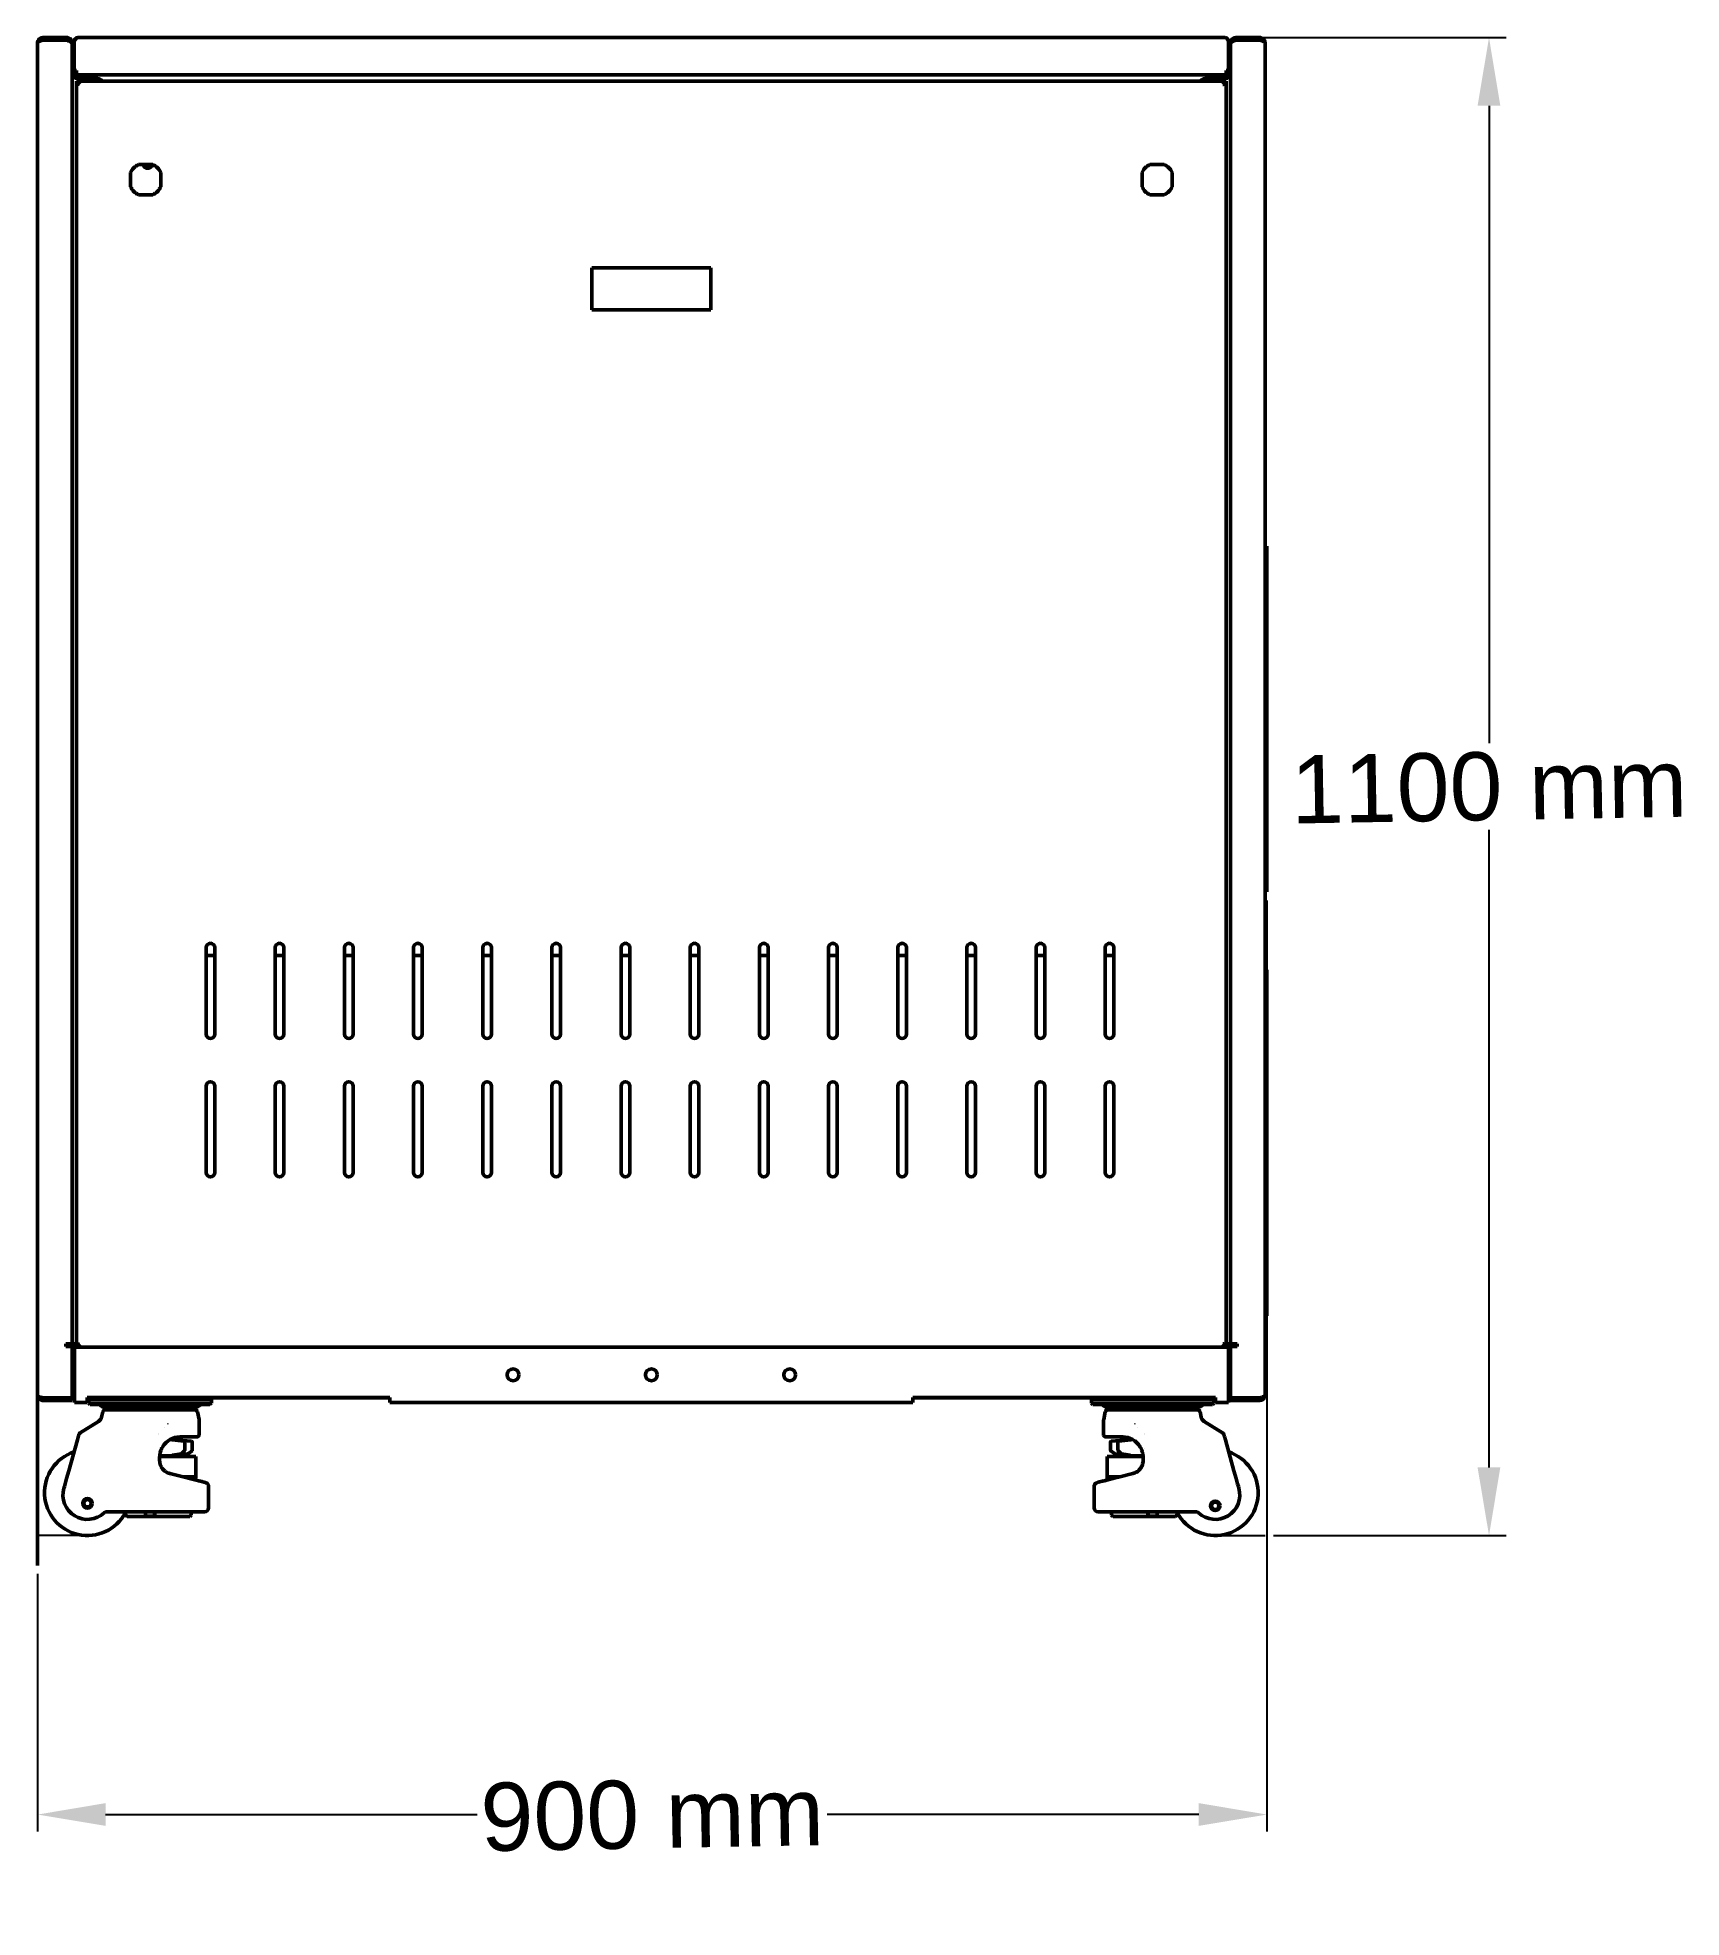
# Model space of a CAD drawing. Header units: millimetres. Extents: x 0 to 121, y -28 to 110.
import ezdxf

# ---------------------------------------------------------------- set-up
doc = ezdxf.new("R2010")
doc.units = ezdxf.units.MM
doc.layers.add('Visible (ANSI)', color=7, linetype='Continuous', lineweight=50)
doc.styles.get("Standard").update_dxf_attribs({"font": 'arial.ttf'})
doc.dimstyles.new('ISO-25', dxfattribs={"dimtxt": 2.5, "dimasz": 2.5, "dimexe": 1.25, "dimexo": 0.625, "dimtad": 1, "dimtxsty": 'Standard', "dimcen": 2.5, "dimadec": 0, "dimazin": 0, "dimtfac": 1, "dimtmove": 0, "dimatfit": 3, "dimfxl": 1, "dimarcsym": 0})

# ---------------------------------------------------------------- blocks, each defined once
blk = doc.blocks.new('*D76')
at = {"color": 0, "lineweight": -2}
for p, q in [((87.86, 110), (107.87, 110)), ((106.62, 105), (106.62, 58.18)), ((106.62, 5), (106.62, 51.82)), ((90.8, 0), (107.87, 0))]:
    blk.add_line(p, q, dxfattribs=at)
at = {"color": 0}
for points in [[(107.45, 105), (105.78, 105), (106.62, 110)], [(105.78, 5), (107.45, 5), (106.62, 0)]]:
    blk.add_solid(points, dxfattribs=at)
at = {"layer": 'Defpoints', "color": 0}
for p in [(87.23, 110), (106.62, 110), (90.17, 0)]:
    blk.add_point(p, dxfattribs=at)
at = {"color": 0, "insert": (106.62, 55), "char_height": 5, "attachment_point": 5, "rotation": 1}
blk.add_mtext('1100 mm', dxfattribs=at)
blk = doc.blocks.new('*D77')
at = {"color": 0, "lineweight": -2}
for p, q in [((90.3, 46.63), (90.3, -21.74)), ((0, -2.82), (0, -21.74)), ((5, -20.49), (32.28, -20.49)), ((85.3, -20.49), (58.01, -20.49))]:
    blk.add_line(p, q, dxfattribs=at)
at = {"color": 0}
for points in [[(5, -19.65), (5, -21.32), (0, -20.49)], [(85.3, -21.32), (85.3, -19.65), (90.3, -20.49)]]:
    blk.add_solid(points, dxfattribs=at)
at = {"layer": 'Defpoints', "color": 0}
for p in [(90.3, 47.26), (0, -2.2), (90.3, -20.49)]:
    blk.add_point(p, dxfattribs=at)
at = {"color": 0, "insert": (45.15, -20.49), "char_height": 5, "attachment_point": 5, "rotation": 1}
blk.add_mtext('900 mm', dxfattribs=at)

msp = doc.modelspace()

# ---------------------------------------------------------------- linework, layer by layer
for p, q in [((3.663, 0), (0, 0)), ((86.511, 0), (90.174, 0))]:
    msp.add_line(p, q)
at = {"layer": 'Visible (ANSI)'}
for p, q in [((0, -2.195), (0, 109.619)), ((2.159, 110), (0.381, 110)), ((0.381, 109.81), (0.381, 110)), ((0.381, 109.81), (2.159, 109.81)), ((0.381, 109.807), (2.159, 109.807)), ((2.159, 109.81), (2.159, 110)), ((2.516, 109.619), (2.54, 109.619)), ((2.54, 109.563), (2.54, 109.619)), ((2.54, 109.563), (2.54, 14.077)), ((2.699, 107.574), (2.699, 109.756)), ((2.943, 110), (87.231, 110)), ((87.475, 109.756), (87.475, 107.574)), ((87.634, 109.619), (87.634, 109.563)), ((87.658, 109.619), (87.634, 109.619)), ((87.634, 14.077), (87.634, 109.563)), ((88.015, 110), (88.015, 109.81)), ((89.793, 110), (88.015, 110)), ((89.793, 109.81), (88.015, 109.81)), ((88.015, 109.807), (89.793, 109.807)), ((89.793, 109.81), (89.793, 110)), ((90.174, 109.619), (90.174, 10.302)), ((2.699, 107.574), (2.699, 107.269)), ((2.699, 107.574), (2.859, 107.574)), ((2.821, 107.269), (2.699, 107.269)), ((2.731, 107.079), (2.859, 107.079)), ((2.731, 107.023), (4.255, 107.023)), ((2.821, 107.574), (2.821, 107.269)), ((2.859, 107.269), (2.821, 107.269)), ((2.858, 106.672), (2.858, 106.793)), ((2.858, 106.793), (87.316, 106.793)), ((2.89, 106.669), (2.858, 106.669)), ((2.858, 13.965), (2.858, 106.669)), ((2.859, 107.574), (2.859, 107.513)), ((2.859, 107.513), (2.859, 107.269)), ((2.859, 107.269), (2.859, 107.147)), ((87.315, 107.269), (2.859, 107.269)), ((2.859, 107.147), (2.859, 107.023)), ((3.093, 106.556), (3.097, 106.553)), ((87.443, 107.023), (85.919, 107.023)), ((87.077, 106.553), (87.08, 106.556)), ((87.284, 106.669), (87.316, 106.669)), ((87.315, 107.513), (87.315, 107.574)), ((87.315, 107.574), (87.475, 107.574)), ((87.315, 107.269), (87.315, 107.513)), ((87.315, 107.269), (87.315, 107.147)), ((87.315, 107.269), (87.353, 107.269)), ((87.315, 107.147), (87.315, 107.023)), ((87.315, 107.079), (87.443, 107.079)), ((87.316, 106.672), (87.316, 106.793)), ((87.316, 106.669), (87.316, 13.965)), ((87.353, 107.574), (87.353, 107.269)), ((87.353, 107.269), (87.475, 107.269)), ((87.475, 107.269), (87.475, 107.574)), ((6.833, 99.04), (6.833, 100.098)), ((7.41, 100.674), (8.467, 100.674)), ((9.044, 100.098), (9.044, 99.04)), ((81.13, 99.04), (81.13, 100.098)), ((81.706, 100.674), (82.764, 100.674)), ((83.34, 100.098), (83.34, 99.04)), ((8.467, 98.464), (7.41, 98.464)), ((82.764, 98.464), (81.707, 98.464)), ((40.72, 93.1), (49.454, 93.1)), ((40.72, 90.003), (40.72, 93.1)), ((49.454, 93.1), (49.454, 90.003)), ((49.454, 90.003), (40.72, 90.003)), ((90.296, 72.662), (90.174, 72.662)), ((90.296, 72.662), (90.296, 72.027)), ((90.296, 47.894), (90.296, 72.027)), ((90.174, 47.259), (90.296, 47.259)), ((90.296, 47.894), (90.296, 47.259)), ((12.38, 36.819), (12.38, 43.17)), ((13.015, 43.17), (13.015, 36.819)), ((17.461, 36.819), (17.461, 43.17)), ((18.096, 43.17), (18.096, 36.819)), ((22.542, 36.819), (22.542, 43.17)), ((23.177, 43.17), (23.177, 36.819)), ((27.622, 36.819), (27.622, 43.17)), ((28.257, 43.17), (28.257, 36.819)), ((32.703, 36.819), (32.703, 43.17)), ((33.338, 43.17), (33.338, 36.819)), ((37.783, 36.819), (37.783, 43.17)), ((38.419, 43.17), (38.419, 36.819)), ((42.864, 36.819), (42.864, 43.17)), ((43.499, 43.17), (43.499, 36.819)), ((47.945, 36.819), (47.945, 43.17)), ((48.58, 43.17), (48.58, 36.819)), ((53.025, 36.819), (53.025, 43.17)), ((53.661, 43.17), (53.661, 36.819)), ((58.106, 36.819), (58.106, 43.17)), ((58.741, 43.17), (58.741, 36.819)), ((63.187, 36.819), (63.187, 43.17)), ((63.822, 43.17), (63.822, 36.819)), ((68.267, 36.819), (68.267, 43.17)), ((68.902, 43.17), (68.902, 36.819)), ((73.348, 36.819), (73.348, 43.17)), ((73.983, 43.17), (73.983, 36.819)), ((78.429, 36.819), (78.429, 43.17)), ((79.064, 43.17), (79.064, 36.819)), ((13.015, 42.593), (12.38, 42.593)), ((18.096, 42.593), (17.461, 42.593)), ((23.177, 42.593), (22.542, 42.593)), ((28.257, 42.593), (27.622, 42.593)), ((33.338, 42.593), (32.703, 42.593)), ((38.419, 42.593), (37.783, 42.593)), ((43.499, 42.593), (42.864, 42.593)), ((48.58, 42.593), (47.945, 42.593)), ((53.661, 42.593), (53.025, 42.593)), ((58.741, 42.593), (58.106, 42.593)), ((63.822, 42.593), (63.187, 42.593)), ((68.902, 42.593), (68.267, 42.593)), ((73.983, 42.593), (73.348, 42.593)), ((79.064, 42.593), (78.429, 42.593)), ((90.296, 41.543), (90.174, 41.543)), ((90.296, 41.543), (90.296, 40.908)), ((90.296, 16.775), (90.296, 40.908)), ((12.38, 26.658), (12.38, 33.008)), ((13.015, 33.008), (13.015, 26.658)), ((17.461, 26.658), (17.461, 33.008)), ((18.096, 33.008), (18.096, 26.658)), ((22.542, 26.658), (22.542, 33.008)), ((23.177, 33.008), (23.177, 26.658)), ((27.622, 26.658), (27.622, 33.008)), ((28.257, 33.008), (28.257, 26.658)), ((32.703, 26.658), (32.703, 33.008)), ((33.338, 33.008), (33.338, 26.658)), ((37.783, 26.658), (37.783, 33.008)), ((38.419, 33.008), (38.419, 26.658)), ((42.864, 26.658), (42.864, 33.008)), ((43.499, 33.008), (43.499, 26.658)), ((47.945, 26.658), (47.945, 33.008)), ((48.58, 33.008), (48.58, 26.658)), ((53.025, 26.658), (53.025, 33.008)), ((53.661, 33.008), (53.661, 26.658)), ((58.106, 26.658), (58.106, 33.008)), ((58.741, 33.008), (58.741, 26.658)), ((63.187, 26.658), (63.187, 33.008)), ((63.822, 33.008), (63.822, 26.658)), ((68.267, 26.658), (68.267, 33.008)), ((68.902, 33.008), (68.902, 26.658)), ((73.348, 26.658), (73.348, 33.008)), ((73.983, 33.008), (73.983, 26.658)), ((78.429, 26.658), (78.429, 33.008)), ((79.064, 33.008), (79.064, 26.658)), ((90.296, 16.775), (90.296, 16.14)), ((90.174, 16.14), (90.296, 16.14)), ((2.064, 14.077), (2.159, 14.077)), ((2.064, 13.886), (2.064, 14.077)), ((2.54, 13.886), (2.064, 13.886)), ((2.159, 14.077), (2.54, 14.077)), ((2.54, 14.077), (2.731, 14.077)), ((2.54, 13.886), (2.54, 10.114)), ((2.54, 13.84), (2.7, 13.84)), ((2.7, 13.84), (2.858, 13.84)), ((2.7, 13.84), (2.7, 13.459)), ((2.731, 14.077), (2.858, 14.077)), ((2.89, 13.965), (2.858, 13.965)), ((2.858, 13.962), (2.858, 13.84)), ((87.316, 13.84), (2.858, 13.84)), ((87.284, 13.965), (87.316, 13.965)), ((87.443, 14.077), (87.316, 14.077)), ((87.316, 13.962), (87.316, 13.84)), ((87.316, 13.84), (87.473, 13.84)), ((87.634, 14.077), (87.443, 14.077)), ((87.473, 13.459), (87.473, 13.84)), ((87.473, 13.84), (87.634, 13.84)), ((87.634, 14.077), (88.015, 14.077)), ((88.11, 13.886), (87.634, 13.886)), ((87.634, 10.114), (87.634, 13.886)), ((88.015, 14.077), (88.11, 14.077)), ((88.11, 14.077), (88.11, 13.886)), ((2.7, 13.65), (2.54, 13.65)), ((2.7, 10.144), (2.7, 13.459)), ((87.634, 13.65), (87.473, 13.65)), ((87.473, 13.459), (87.473, 10.144)), ((2.54, 10.114), (0.381, 10.114)), ((0.381, 10.111), (2.54, 10.111)), ((0.381, 10.111), (0.381, 9.921)), ((0.381, 9.921), (2.54, 9.921)), ((2.54, 10.111), (2.54, 9.921)), ((2.7, 10.111), (2.54, 10.111)), ((2.7, 10.144), (2.7, 9.763)), ((3.653, 9.763), (2.7, 9.763)), ((3.653, 10.144), (3.653, 10.147)), ((3.653, 10.147), (25.881, 10.147)), ((3.653, 10.144), (3.653, 9.763)), ((4.309, 10.111), (3.653, 10.111)), ((3.763, 10.011), (3.863, 10.111)), ((3.763, 10.011), (3.763, 9.711)), ((4.763, 10.011), (3.763, 10.011)), ((3.763, 9.711), (4.763, 9.711)), ((3.863, 9.611), (3.763, 9.711)), ((4.309, 10.111), (4.763, 10.111)), ((11.764, 10.111), (4.763, 10.111)), ((4.763, 10.011), (11.764, 10.011)), ((11.764, 9.711), (4.763, 9.711)), ((11.764, 10.111), (12.218, 10.111)), ((12.764, 10.011), (11.764, 10.011)), ((11.764, 9.711), (12.764, 9.711)), ((25.881, 10.111), (12.218, 10.111)), ((12.664, 10.111), (12.764, 10.011)), ((12.764, 9.711), (12.664, 9.611)), ((12.764, 9.711), (12.764, 10.011)), ((25.881, 10.147), (25.881, 10.144)), ((25.881, 9.763), (25.881, 10.144)), ((64.293, 9.763), (25.881, 9.763)), ((64.293, 10.144), (64.293, 10.147)), ((64.293, 10.147), (86.521, 10.147)), ((64.293, 10.144), (64.293, 9.763)), ((77.956, 10.111), (64.293, 10.111)), ((77.51, 10.111), (77.41, 10.011)), ((78.41, 10.011), (77.41, 10.011)), ((77.41, 10.011), (77.41, 9.711)), ((77.41, 9.711), (78.41, 9.711)), ((77.41, 9.711), (77.51, 9.611)), ((77.956, 10.111), (78.41, 10.111)), ((85.411, 10.111), (78.41, 10.111)), ((78.41, 10.011), (85.411, 10.011)), ((85.411, 9.711), (78.41, 9.711)), ((85.411, 10.111), (85.864, 10.111)), ((86.411, 10.011), (85.411, 10.011)), ((85.411, 9.711), (86.411, 9.711)), ((86.521, 10.111), (85.864, 10.111)), ((86.411, 10.011), (86.311, 10.111)), ((86.311, 9.611), (86.411, 9.711)), ((86.411, 9.711), (86.411, 10.011)), ((86.521, 10.147), (86.521, 10.144)), ((86.521, 9.763), (86.521, 10.144)), ((87.473, 9.763), (86.521, 9.763)), ((87.473, 9.763), (87.473, 10.144)), ((87.634, 10.111), (87.473, 10.111)), ((89.793, 10.114), (87.634, 10.114)), ((89.793, 10.111), (87.634, 10.111)), ((87.634, 10.111), (87.634, 9.921)), ((87.634, 9.921), (89.793, 9.921)), ((89.793, 10.111), (89.793, 9.921)), ((4.476, 8.373), (3.126, 7.547)), ((4.763, 9.611), (3.863, 9.611)), ((4.681, 9.52), (4.632, 9.562)), ((4.781, 9.076), (4.706, 8.702)), ((4.763, 9.611), (11.764, 9.611)), ((4.977, 9.237), (11.55, 9.237)), ((5.108, 9.36), (11.419, 9.36)), ((6.799, 9.252), (6.499, 9.36)), ((9.728, 9.252), (10.029, 9.36)), ((11.746, 9.076), (11.858, 8.516)), ((12.664, 9.611), (11.764, 9.611)), ((11.846, 9.52), (11.895, 9.562)), ((11.864, 8.457), (11.864, 7.387)), ((78.41, 9.611), (77.51, 9.611)), ((78.328, 9.52), (78.279, 9.562)), ((78.31, 8.457), (78.31, 7.387)), ((78.428, 9.076), (78.316, 8.516)), ((78.41, 9.611), (85.411, 9.611)), ((78.624, 9.237), (85.197, 9.237)), ((78.755, 9.36), (85.066, 9.36)), ((80.446, 9.252), (80.145, 9.36)), ((83.375, 9.252), (83.675, 9.36)), ((85.393, 9.076), (85.468, 8.702)), ((86.311, 9.611), (85.411, 9.611)), ((85.492, 9.52), (85.541, 9.562)), ((85.697, 8.373), (87.048, 7.547)), ((2.288, 4.752), (2.923, 7.023)), ((2.923, 7.023), (3.008, 7.326)), ((3.008, 7.326), (3.008, 7.328)), ((8.867, 7.441), (8.867, 7.441)), ((8.881, 7.457), (8.881, 7.457)), ((9.347, 7.957), (9.347, 7.957)), ((9.731, 7.046), (11.318, 6.931)), ((10.464, 7.237), (10.596, 7.237)), ((11.714, 7.237), (10.596, 7.237)), ((79.578, 7.237), (78.46, 7.237)), ((80.443, 7.046), (78.856, 6.931)), ((79.578, 7.237), (79.71, 7.237)), ((80.27, 7.017), (80.27, 7.017)), ((80.827, 7.957), (80.827, 7.957)), ((81.293, 7.457), (81.293, 7.457)), ((81.307, 7.441), (81.307, 7.441)), ((87.165, 7.328), (87.181, 7.274)), ((87.251, 7.023), (87.181, 7.274)), ((87.181, 7.274), (87.251, 7.023)), ((87.251, 7.023), (87.886, 4.752)), ((8.964, 5.517), (8.964, 5.737)), ((11.614, 5.811), (8.965, 5.811)), ((9.747, 5.841), (8.967, 5.841)), ((9.753, 5.841), (11.052, 6.004)), ((10.81, 6.267), (10.81, 6.882)), ((11.077, 6.014), (11.345, 6.227)), ((11.364, 6.882), (11.364, 6.267)), ((11.614, 4.311), (11.614, 5.811)), ((81.208, 5.811), (78.56, 5.811)), ((78.56, 4.311), (78.56, 5.811)), ((78.81, 6.882), (78.81, 6.267)), ((79.097, 6.014), (78.829, 6.227)), ((80.421, 5.841), (79.122, 6.004)), ((79.364, 6.267), (79.364, 6.882)), ((80.264, 5.889), (80.264, 5.889)), ((81.207, 5.841), (80.427, 5.841)), ((81.21, 5.737), (81.21, 5.517)), ((81.335, 6.421), (81.335, 6.421)), ((2.129, 4.186), (2.022, 3.801)), ((2.288, 4.752), (2.129, 4.186)), ((9.721, 4.547), (12.337, 3.893)), ((9.762, 4.311), (9.762, 4.311)), ((11.614, 4.311), (10.668, 4.311)), ((11.586, 4.081), (11.614, 4.311)), ((78.534, 4.068), (79.185, 4.23)), ((79.506, 4.311), (78.56, 4.311)), ((78.588, 4.081), (78.56, 4.311)), ((79.185, 4.23), (79.391, 4.282)), ((79.391, 4.282), (80.453, 4.547)), ((80.411, 4.311), (80.411, 4.311)), ((88.045, 4.186), (87.886, 4.752)), ((88.152, 3.801), (88.045, 4.186)), ((1.967, 3.607), (1.929, 3.472)), ((1.967, 3.607), (2.022, 3.801)), ((12.564, 3.602), (12.564, 3.602)), ((12.564, 2.036), (12.564, 3.602)), ((77.61, 2.036), (77.61, 3.602)), ((88.152, 3.801), (88.207, 3.607)), ((88.245, 3.472), (88.207, 3.607)), ((5.08, 1.736), (5.298, 1.736)), ((5.298, 1.736), (5.793, 1.736)), ((12.264, 1.736), (5.793, 1.736)), ((6.494, 1.485), (6.429, 1.736)), ((11.175, 1.41), (6.591, 1.41)), ((7.763, 1.39), (7.743, 1.41)), ((7.763, 1.39), (8.764, 1.39)), ((7.934, 1.736), (7.934, 1.428)), ((8.594, 1.736), (8.594, 1.428)), ((8.764, 1.39), (8.784, 1.41)), ((11.275, 1.498), (11.303, 1.736)), ((84.381, 1.736), (77.91, 1.736)), ((78.899, 1.498), (78.871, 1.736)), ((83.583, 1.41), (78.999, 1.41)), ((81.41, 1.39), (81.39, 1.41)), ((81.41, 1.39), (82.41, 1.39)), ((81.58, 1.736), (81.58, 1.428)), ((82.24, 1.736), (82.24, 1.428)), ((82.41, 1.39), (82.43, 1.41)), ((83.745, 1.736), (83.68, 1.485)), ((84.381, 1.736), (84.875, 1.736)), ((84.875, 1.736), (85.094, 1.736))]:
    msp.add_line(p, q, dxfattribs=at)
for centre, radius in [((34.926, 11.802), 0.437), ((45.087, 11.802), 0.437), ((55.248, 11.802), 0.437), ((3.663, 2.366), 0.35), ((3.663, 2.366), 0.27), ((86.511, 2.186), 0.35), ((86.511, 2.186), 0.27)]:
    msp.add_circle(centre, radius, dxfattribs=at)
for centre, radius, start, end in [((2.731, 107.46), 0.191, 180, 260.40593), ((2.731, 107.46), 0.381, 263.15313, 270), ((2.943, 107.513), 0.122, 180, 226.56746), ((2.943, 107.513), 0.244, 240, 249.89449), ((4.255, 106.388), 0.635, 39.68492, 90), ((85.919, 106.388), 0.635, 90, 140.31508), ((87.231, 107.513), 0.122, 313.43254, 0), ((87.231, 107.513), 0.244, 290.10551, 300), ((87.443, 107.46), 0.381, 270, 276.84687), ((87.443, 107.46), 0.191, 279.59407, 0), ((7.939, 99.569), 1.225, 115.57351, 154.42876), ((8.085, 100.719), 0.318, 188.09611, 351.90389), ((7.939, 99.569), 1.225, 25.57124, 64.42649), ((82.235, 99.569), 1.225, 115.57351, 154.42876), ((82.235, 99.569), 1.225, 25.57124, 64.42649), ((7.939, 99.569), 1.225, 205.57121, 244.42877), ((7.939, 99.569), 1.225, 295.57123, 334.42879), ((82.235, 99.569), 1.225, 205.57121, 244.42877), ((82.235, 99.569), 1.225, 295.57123, 334.42879), ((12.698, 43.17), 0.318, 0, 180), ((17.778, 43.17), 0.318, 0, 180), ((22.859, 43.17), 0.318, 0, 180), ((27.94, 43.17), 0.318, 0, 180), ((33.02, 43.17), 0.318, 0, 180), ((38.101, 43.17), 0.318, 0, 180), ((43.182, 43.17), 0.318, 0, 180), ((48.262, 43.17), 0.318, 0, 180), ((53.343, 43.17), 0.318, 0, 180), ((58.424, 43.17), 0.318, 0, 180), ((63.504, 43.17), 0.318, 0, 180), ((68.585, 43.17), 0.318, 0, 180), ((73.666, 43.17), 0.318, 0, 180), ((78.746, 43.17), 0.318, 0, 180), ((12.698, 36.819), 0.318, 180, 0), ((17.778, 36.819), 0.318, 180, 0), ((22.859, 36.819), 0.318, 180, 0), ((27.94, 36.819), 0.318, 180, 0), ((33.02, 36.819), 0.318, 180, 0), ((38.101, 36.819), 0.318, 180, 0), ((43.182, 36.819), 0.318, 180, 0), ((48.262, 36.819), 0.318, 180, 0), ((53.343, 36.819), 0.318, 180, 0), ((58.424, 36.819), 0.318, 180, 0), ((63.504, 36.819), 0.318, 180, 0), ((68.585, 36.819), 0.318, 180, 0), ((73.666, 36.819), 0.318, 180, 0), ((78.746, 36.819), 0.318, 180, 0), ((12.698, 33.008), 0.318, 0, 180), ((17.778, 33.008), 0.318, 0, 180), ((22.859, 33.008), 0.318, 0, 180), ((27.94, 33.008), 0.318, 0, 180), ((33.02, 33.008), 0.318, 0, 180), ((38.101, 33.008), 0.318, 0, 180), ((43.182, 33.008), 0.318, 0, 180), ((48.262, 33.008), 0.318, 0, 180), ((53.343, 33.008), 0.318, 0, 180), ((58.424, 33.008), 0.318, 0, 180), ((63.504, 33.008), 0.318, 0, 180), ((68.585, 33.008), 0.318, 0, 180), ((73.666, 33.008), 0.318, 0, 180), ((78.746, 33.008), 0.318, 0, 180), ((12.698, 26.658), 0.318, 180, 0), ((17.778, 26.658), 0.318, 180, 0), ((22.859, 26.658), 0.318, 180, 0), ((27.94, 26.658), 0.318, 180, 0), ((33.02, 26.658), 0.318, 180, 0), ((38.101, 26.658), 0.318, 180, 0), ((43.182, 26.658), 0.318, 180, 0), ((48.262, 26.658), 0.318, 180, 0), ((53.343, 26.658), 0.318, 180, 0), ((58.424, 26.658), 0.318, 180, 0), ((63.504, 26.658), 0.318, 180, 0), ((68.585, 26.658), 0.318, 180, 0), ((73.666, 26.658), 0.318, 180, 0), ((78.746, 26.658), 0.318, 180, 0), ((4.216, 8.8), 0.5, 301.4304, 348.69007), ((4.501, 9.411), 0.2, 48.97673, 90), ((5.108, 10.01), 0.65, 228.97673, 270), ((4.977, 9.037), 0.2, 90, 168.69007), ((7.035, 9.911), 0.7, 250.26935, 254.33506), ((9.492, 9.911), 0.7, 285.66494, 289.73065), ((11.419, 10.01), 0.65, 270, 311.02327), ((11.55, 9.037), 0.2, 11.30993, 90), ((11.564, 8.457), 0.3, 0, 11.30993), ((12.026, 9.411), 0.2, 90, 131.02327), ((78.148, 9.411), 0.2, 48.97673, 90), ((78.61, 8.457), 0.3, 168.69007, 180), ((78.755, 10.01), 0.65, 228.97673, 270), ((78.624, 9.037), 0.2, 90, 168.69007), ((80.682, 9.911), 0.7, 250.26935, 254.33506), ((83.139, 9.911), 0.7, 285.66494, 289.73065), ((85.066, 10.01), 0.65, 270, 311.02327), ((85.197, 9.037), 0.2, 11.30993, 90), ((85.958, 8.8), 0.5, 191.30993, 238.5696), ((85.673, 9.411), 0.2, 90, 131.02327), ((10.464, 5.737), 1.5, 90, 147.65499), ((9.914, 8.257), 0.3, 192.68272, 192.68412), ((10.76, 6.882), 0.05, 0, 84.27831), ((11.314, 6.882), 0.05, 0, 85.88664), ((11.714, 7.387), 0.15, 270, 0), ((78.46, 7.387), 0.15, 180, 270), ((78.86, 6.882), 0.05, 94.11336, 180), ((79.414, 6.882), 0.05, 95.72169, 180), ((79.71, 5.737), 1.5, 32.34501, 90), ((80.26, 8.257), 0.3, 347.31548, 347.3169), ((3.663, 3.15), 3.15, 108.24241, 332.03057), ((9.747, 5.891), 0.05, 270, 277.12502), ((10.567, 6.053), 0.05, 279.84999, 317.89023), ((10.76, 6.267), 0.05, 317.97922, 0), ((11.046, 6.053), 0.05, 277.12502, 308.54976), ((11.314, 6.267), 0.05, 308.54976, 0), ((78.86, 6.267), 0.05, 180, 231.45024), ((79.128, 6.053), 0.05, 231.45024, 262.87498), ((79.414, 6.267), 0.05, 180, 222.02078), ((79.607, 6.053), 0.05, 222.10976, 260.15001), ((80.427, 5.891), 0.05, 262.87498, 270), ((86.511, 3.15), 3.15, 207.96943, 71.75759), ((3.663, 2.986), 1.8, 164.36635, 312.76886), ((86.511, 2.986), 1.8, 227.23114, 15.63365), ((5.08, 1.436), 0.3, 90, 132.43059), ((6.591, 1.51), 0.1, 194.50017, 270), ((11.175, 1.51), 0.1, 270, 353.11828), ((12.264, 2.036), 0.3, 270, 0), ((77.91, 2.036), 0.3, 180, 270), ((78.999, 1.51), 0.1, 186.88172, 270), ((83.583, 1.51), 0.1, 270, 345.49983), ((85.094, 1.436), 0.3, 47.56941, 90)]:
    msp.add_arc(centre, radius, start, end, dxfattribs=at)
for centre, major_axis, ratio, start_param, end_param in [((10.76, 6.882), (0.005, 0.0498), 0.7053391, 6.2831783, 6.283969), ((79.414, 6.882), (-0.005, 0.0498), 0.7053391, 6.2824017, 6.2831923), ((10.567, 6.053), (0.0086, -0.0493), 0.7018387, 6.2822404, 6.2832043), ((10.76, 6.267), (0.0372, -0.0335), 0.5562145, 6.2828215, 6.2831107), ((79.414, 6.267), (-0.0372, -0.0335), 0.5562145, 0.0000746, 0.0003638), ((79.607, 6.053), (-0.0086, -0.0493), 0.7018387, 6.2831663, 6.28413)]:
    msp.add_ellipse(centre, major_axis=major_axis, ratio=ratio, start_param=start_param, end_param=end_param, dxfattribs=at)
for points, knots in [([(0.381, 110), (0.258, 110), (0.137, 109.936), (0.067, 109.835), (0.024, 109.772), (0, 109.696), (0, 109.619)], [0, 0, 0, 0, 0.9667911, 0.9667911, 0.9667911, 1.5707963, 1.5707963, 1.5707963, 1.5707963]), ([(0, 109.619), (0, 109.658), (0.064, 109.696), (0.165, 109.735), (0.228, 109.759), (0.304, 109.783), (0.381, 109.807)], [0, 0, 0, 0, 0.9667911, 0.9667911, 0.9667911, 1.5707963, 1.5707963, 1.5707963, 1.5707963]), ([(0.265, 109.77), (0.277, 109.779), (0.289, 109.787), (0.303, 109.793), (0.328, 109.804), (0.354, 109.81), (0.381, 109.81)], [0.91354222, 0.91354222, 0.91354222, 0.91354222, 1.14971489, 1.14971489, 1.14971489, 1.57079633, 1.57079633, 1.57079633, 1.57079633]), ([(2.54, 109.619), (2.54, 109.742), (2.477, 109.863), (2.376, 109.933), (2.313, 109.976), (2.236, 110), (2.159, 110)], [0, 0, 0, 0, 0.9667911, 0.9667911, 0.9667911, 1.5707963, 1.5707963, 1.5707963, 1.5707963]), ([(2.159, 109.807), (2.282, 109.757), (2.403, 109.707), (2.473, 109.657), (2.516, 109.626), (2.54, 109.595), (2.54, 109.563)], [0, 0, 0, 0, 0.9667911, 0.9667911, 0.9667911, 1.5707963, 1.5707963, 1.5707963, 1.5707963]), ([(2.943, 110), (2.855, 110), (2.769, 109.948), (2.728, 109.871), (2.709, 109.836), (2.699, 109.796), (2.699, 109.756)], [0, 0, 0, 0, 1.0809053, 1.0809053, 1.0809053, 1.5707963, 1.5707963, 1.5707963, 1.5707963]), ([(2.699, 109.756), (2.755, 109.844), (2.811, 109.93), (2.867, 109.971), (2.892, 109.99), (2.918, 110), (2.943, 110)], [0, 0, 0, 0, 1.0809053, 1.0809053, 1.0809053, 1.5707963, 1.5707963, 1.5707963, 1.5707963]), ([(87.475, 109.756), (87.475, 109.844), (87.423, 109.93), (87.346, 109.971), (87.311, 109.99), (87.271, 110), (87.231, 110)], [0, 0, 0, 0, 1.0809053, 1.0809053, 1.0809053, 1.5707963, 1.5707963, 1.5707963, 1.5707963]), ([(87.231, 110), (87.287, 110), (87.343, 109.948), (87.399, 109.871), (87.424, 109.836), (87.449, 109.796), (87.475, 109.756)], [0, 0, 0, 0, 1.0809053, 1.0809053, 1.0809053, 1.5707963, 1.5707963, 1.5707963, 1.5707963]), ([(88.015, 110), (87.892, 110), (87.771, 109.936), (87.701, 109.835), (87.657, 109.772), (87.634, 109.696), (87.634, 109.619)], [0, 0, 0, 0, 0.9667911, 0.9667911, 0.9667911, 1.5707963, 1.5707963, 1.5707963, 1.5707963]), ([(87.634, 109.563), (87.634, 109.613), (87.697, 109.663), (87.798, 109.713), (87.861, 109.745), (87.938, 109.776), (88.015, 109.807)], [0, 0, 0, 0, 0.9667911, 0.9667911, 0.9667911, 1.5707963, 1.5707963, 1.5707963, 1.5707963]), ([(90.174, 109.619), (90.174, 109.742), (90.11, 109.863), (90.009, 109.933), (89.946, 109.976), (89.87, 110), (89.793, 110)], [0, 0, 0, 0, 0.9667911, 0.9667911, 0.9667911, 1.5707963, 1.5707963, 1.5707963, 1.5707963]), ([(89.909, 109.77), (89.897, 109.779), (89.884, 109.787), (89.871, 109.793), (89.846, 109.804), (89.82, 109.81), (89.793, 109.81)], [0.91354222, 0.91354222, 0.91354222, 0.91354222, 1.14971489, 1.14971489, 1.14971489, 1.57079633, 1.57079633, 1.57079633, 1.57079633]), ([(89.793, 109.807), (89.916, 109.768), (90.037, 109.73), (90.106, 109.691), (90.15, 109.667), (90.174, 109.643), (90.174, 109.619)], [0, 0, 0, 0, 0.9667911, 0.9667911, 0.9667911, 1.5707963, 1.5707963, 1.5707963, 1.5707963]), ([(2.54, 107.404), (2.54, 107.311), (2.586, 107.218), (2.653, 107.125), (2.677, 107.091), (2.704, 107.057), (2.731, 107.023)], [0, 0, 0, 0, 1.1497149, 1.1497149, 1.1497149, 1.5707963, 1.5707963, 1.5707963, 1.5707963]), ([(3.102, 106.55), (3.046, 106.637), (2.99, 106.723), (2.934, 106.765), (2.909, 106.784), (2.883, 106.793), (2.858, 106.793)], [0, 0, 0, 0, 1.0809053, 1.0809053, 1.0809053, 1.5707963, 1.5707963, 1.5707963, 1.5707963]), ([(3.102, 106.55), (3.035, 106.602), (2.969, 106.652), (2.902, 106.667), (2.887, 106.67), (2.873, 106.672), (2.858, 106.672)], [0, 0, 0, 0, 1.2854203, 1.2854203, 1.2854203, 1.5707963, 1.5707963, 1.5707963, 1.5707963]), ([(2.858, 106.669), (2.858, 106.642), (2.909, 106.614), (2.987, 106.587), (3.022, 106.574), (3.062, 106.562), (3.102, 106.55)], [0, 0, 0, 0, 1.0809053, 1.0809053, 1.0809053, 1.5707963, 1.5707963, 1.5707963, 1.5707963]), ([(87.316, 106.793), (87.26, 106.793), (87.204, 106.742), (87.148, 106.664), (87.123, 106.629), (87.097, 106.589), (87.072, 106.55)], [0, 0, 0, 0, 1.0809053, 1.0809053, 1.0809053, 1.5707963, 1.5707963, 1.5707963, 1.5707963]), ([(87.072, 106.55), (87.139, 106.602), (87.205, 106.652), (87.272, 106.667), (87.286, 106.67), (87.301, 106.672), (87.316, 106.672)], [0, 0, 0, 0, 1.2854203, 1.2854203, 1.2854203, 1.5707963, 1.5707963, 1.5707963, 1.5707963]), ([(87.072, 106.55), (87.16, 106.577), (87.246, 106.604), (87.287, 106.632), (87.306, 106.644), (87.316, 106.657), (87.316, 106.669)], [0, 0, 0, 0, 1.0809053, 1.0809053, 1.0809053, 1.5707963, 1.5707963, 1.5707963, 1.5707963]), ([(87.634, 107.404), (87.634, 107.311), (87.588, 107.218), (87.521, 107.125), (87.496, 107.091), (87.47, 107.057), (87.443, 107.023)], [0, 0, 0, 0, 1.1497149, 1.1497149, 1.1497149, 1.5707963, 1.5707963, 1.5707963, 1.5707963]), ([(2.858, 13.84), (2.914, 13.84), (2.97, 13.892), (3.026, 13.97), (3.051, 14.005), (3.076, 14.045), (3.102, 14.084)], [0, 0, 0, 0, 1.0809053, 1.0809053, 1.0809053, 1.5707963, 1.5707963, 1.5707963, 1.5707963]), ([(3.102, 14.084), (3.035, 14.032), (2.969, 13.982), (2.902, 13.967), (2.887, 13.964), (2.873, 13.962), (2.858, 13.962)], [0, 0, 0, 0, 1.2854203, 1.2854203, 1.2854203, 1.5707963, 1.5707963, 1.5707963, 1.5707963]), ([(3.102, 14.084), (3.014, 14.057), (2.928, 14.03), (2.887, 14.002), (2.868, 13.99), (2.858, 13.977), (2.858, 13.965)], [0, 0, 0, 0, 1.0809053, 1.0809053, 1.0809053, 1.5707963, 1.5707963, 1.5707963, 1.5707963]), ([(87.072, 14.084), (87.128, 13.996), (87.184, 13.911), (87.24, 13.869), (87.265, 13.85), (87.291, 13.84), (87.316, 13.84)], [0, 0, 0, 0, 1.0809053, 1.0809053, 1.0809053, 1.5707963, 1.5707963, 1.5707963, 1.5707963]), ([(87.072, 14.084), (87.139, 14.032), (87.205, 13.982), (87.272, 13.967), (87.286, 13.964), (87.301, 13.962), (87.316, 13.962)], [0, 0, 0, 0, 1.2854203, 1.2854203, 1.2854203, 1.5707963, 1.5707963, 1.5707963, 1.5707963]), ([(87.316, 13.965), (87.316, 13.992), (87.264, 14.02), (87.187, 14.047), (87.152, 14.06), (87.112, 14.072), (87.072, 14.084)], [0, 0, 0, 0, 1.0809053, 1.0809053, 1.0809053, 1.5707963, 1.5707963, 1.5707963, 1.5707963]), ([(0, 10.302), (0, 10.179), (0.064, 10.058), (0.165, 9.988), (0.228, 9.945), (0.304, 9.921), (0.381, 9.921)], [0, 0, 0, 0, 0.9667911, 0.9667911, 0.9667911, 1.5707963, 1.5707963, 1.5707963, 1.5707963]), ([(0.381, 10.114), (0.258, 10.152), (0.137, 10.191), (0.067, 10.23), (0.024, 10.254), (0, 10.278), (0, 10.302)], [0, 0, 0, 0, 0.9667911, 0.9667911, 0.9667911, 1.5707963, 1.5707963, 1.5707963, 1.5707963]), ([(0.265, 10.151), (0.277, 10.142), (0.289, 10.134), (0.303, 10.128), (0.328, 10.117), (0.354, 10.111), (0.381, 10.111)], [0.91354222, 0.91354222, 0.91354222, 0.91354222, 1.14971489, 1.14971489, 1.14971489, 1.57079633, 1.57079633, 1.57079633, 1.57079633]), ([(89.793, 9.921), (89.916, 9.921), (90.037, 9.984), (90.106, 10.085), (90.15, 10.149), (90.174, 10.225), (90.174, 10.302)], [0, 0, 0, 0, 0.9667911, 0.9667911, 0.9667911, 1.5707963, 1.5707963, 1.5707963, 1.5707963]), ([(90.174, 10.302), (90.174, 10.263), (90.11, 10.225), (90.009, 10.186), (89.946, 10.162), (89.87, 10.138), (89.793, 10.114)], [0, 0, 0, 0, 0.9667911, 0.9667911, 0.9667911, 1.5707963, 1.5707963, 1.5707963, 1.5707963]), ([(89.909, 10.151), (89.897, 10.142), (89.884, 10.134), (89.871, 10.128), (89.846, 10.117), (89.82, 10.111), (89.793, 10.111)], [0.91354222, 0.91354222, 0.91354222, 0.91354222, 1.14971489, 1.14971489, 1.14971489, 1.57079633, 1.57079633, 1.57079633, 1.57079633]), ([(3.037, 7.431), (3.037, 7.431), (3.036, 7.428), (3.035, 7.421), (3.033, 7.415), (3.031, 7.407), (3.027, 7.395), (3.024, 7.383), (3.019, 7.367), (3.014, 7.348), (3.012, 7.341), (3.01, 7.334), (3.008, 7.326)], [35.8562173, 35.8562173, 35.8562173, 35.8562173, 39.4424699, 39.4424699, 39.4424699, 42.8295779, 42.8295779, 42.8295779, 46.6160638, 46.6160638, 46.6160638, 47.9534965, 47.9534965, 47.9534965, 47.9534965]), ([(3.036, 7.426), (3.036, 7.428), (3.037, 7.429), (3.037, 7.43), (3.037, 7.43), (3.037, 7.431), (3.037, 7.431), (3.037, 7.431), (3.037, 7.431), (3.037, 7.431), (3.037, 7.431), (3.037, 7.431), (3.037, 7.431), (3.037, 7.431), (3.037, 7.431), (3.037, 7.431), (3.037, 7.431), (3.037, 7.431), (3.037, 7.431), (3.037, 7.431), (3.084, 7.522), (3.126, 7.547)], [0, 0, 0, 0, 0.1285779, 0.1285779, 0.19155984, 0.19155984, 0.22240256, 0.22240256, 0.24878548, 0.24878548, 0.2504344, 0.2504344, 0.25125887, 0.25125887, 0.2516711, 0.2516711, 0.25187722, 0.25187722, 0.25198028, 0.25198028, 0.39836845, 0.39836845, 0.39836845, 0.39836845]), ([(9.887, 7.019), (9.887, 7.019), (9.887, 7.019), (9.887, 7.019), (9.888, 7.019), (9.89, 7.018), (9.892, 7.018), (9.898, 7.017), (9.903, 7.017), (9.909, 7.016)], [0.077339329, 0.077339329, 0.077339329, 0.077339329, 0.07961857, 0.07961857, 0.089356697, 0.089356697, 0.104752255, 0.104752255, 0.128808907, 0.128808907, 0.128808907, 0.128808907]), ([(80.265, 7.016), (80.272, 7.017), (80.278, 7.018), (80.284, 7.018), (80.285, 7.019), (80.286, 7.019), (80.287, 7.019), (80.287, 7.019)], [0, 0, 0, 0, 0.029678844, 0.029678844, 0.04305186, 0.04305186, 0.051416993, 0.051416993, 0.051416993, 0.051416993]), ([(87.048, 7.547), (87.067, 7.536), (87.083, 7.522), (87.111, 7.489), (87.122, 7.471), (87.132, 7.446), (87.133, 7.441), (87.135, 7.435), (87.136, 7.434), (87.136, 7.433), (87.136, 7.432), (87.137, 7.431), (87.137, 7.431), (87.137, 7.431), (87.137, 7.431), (87.137, 7.431)], [0, 0, 0, 0, 0.06423611, 0.06423611, 0.12796761, 0.12796761, 0.14370748, 0.14370748, 0.14665651, 0.14665651, 0.14886825, 0.14886825, 0.14928295, 0.14928295, 0.14930771, 0.14930771, 0.14930771, 0.14930771]), ([(87.165, 7.328), (87.163, 7.335), (87.162, 7.341), (87.16, 7.348), (87.156, 7.362), (87.152, 7.374), (87.149, 7.385), (87.145, 7.401), (87.141, 7.414), (87.139, 7.421), (87.138, 7.427), (87.137, 7.43), (87.137, 7.431), (87.137, 7.431), (87.137, 7.431), (87.137, 7.431)], [23.8320982, 23.8320982, 23.8320982, 23.8320982, 25.094958, 25.094958, 25.094958, 27.897084, 27.897084, 27.897084, 32.2683388, 32.2683388, 32.2683388, 35.5417607, 35.5417607, 35.5417607, 35.8562173, 35.8562173, 35.8562173, 35.8562173]), ([(8.964, 5.737), (8.964, 5.821), (8.971, 5.907), (8.985, 5.991), (8.99, 6.016), (8.995, 6.041), (9, 6.066), (9.003, 6.078), (9.006, 6.09), (9.009, 6.102), (9.02, 6.148), (9.034, 6.193), (9.05, 6.238), (9.058, 6.261), (9.067, 6.284), (9.076, 6.306), (9.083, 6.323), (9.09, 6.339), (9.097, 6.355), (9.126, 6.419), (9.159, 6.48), (9.196, 6.539)], [-73.1457195, -73.1457195, -73.1457195, -73.1457195, -70.1016667, -70.1016667, -70.1016667, -69.1853115, -69.1853115, -69.1853115, -68.7452661, -68.7452661, -68.7452661, -67.0578622, -67.0578622, -67.0578622, -66.1777084, -66.1777084, -66.1777084, -65.5350672, -65.5350672, -65.5350672, -63.0379894, -63.0379894, -63.0379894, -63.0379894]), ([(9.912, 5.89), (9.906, 5.889), (9.901, 5.888), (9.896, 5.887), (9.894, 5.886), (9.893, 5.886), (9.893, 5.886), (9.893, 5.886)], [0.000008217, 0.000008217, 0.000008217, 0.000008217, 0.027910894, 0.027910894, 0.040133359, 0.040133359, 0.046288983, 0.046288983, 0.046288983, 0.046288983]), ([(80.281, 5.886), (80.281, 5.886), (80.281, 5.886), (80.28, 5.886), (80.279, 5.886), (80.277, 5.887), (80.274, 5.887), (80.269, 5.888), (80.266, 5.889), (80.262, 5.89)], [0.072464612, 0.072464612, 0.072464612, 0.072464612, 0.076207575, 0.076207575, 0.086495734, 0.086495734, 0.101966179, 0.101966179, 0.118870719, 0.118870719, 0.118870719, 0.118870719]), ([(80.977, 6.539), (80.992, 6.517), (81.005, 6.494), (81.018, 6.471), (81.039, 6.434), (81.058, 6.396), (81.076, 6.358), (81.082, 6.344), (81.088, 6.331), (81.093, 6.317), (81.104, 6.291), (81.114, 6.266), (81.123, 6.239), (81.138, 6.199), (81.15, 6.158), (81.161, 6.117), (81.162, 6.115), (81.162, 6.113), (81.163, 6.11), (81.173, 6.071), (81.182, 6.032), (81.188, 5.992), (81.203, 5.907), (81.21, 5.822), (81.21, 5.737)], [63.0880753, 63.0880753, 63.0880753, 63.0880753, 64.0319023, 64.0319023, 64.0319023, 65.5589099, 65.5589099, 65.5589099, 66.0902396, 66.0902396, 66.0902396, 67.0868923, 67.0868923, 67.0868923, 68.6137954, 68.6137954, 68.6137954, 68.6953291, 68.6953291, 68.6953291, 70.141076, 70.141076, 70.141076, 73.1952963, 73.1952963, 73.1952963, 73.1952963]), ([(9.721, 4.547), (9.663, 4.562), (9.605, 4.582), (9.548, 4.608), (9.492, 4.633), (9.437, 4.665), (9.386, 4.701), (9.38, 4.705), (9.374, 4.71), (9.367, 4.715), (9.349, 4.729), (9.33, 4.743), (9.312, 4.759), (9.288, 4.779), (9.265, 4.801), (9.243, 4.824), (9.199, 4.87), (9.159, 4.921), (9.124, 4.974), (9.107, 5.001), (9.091, 5.028), (9.076, 5.056), (9.062, 5.085), (9.048, 5.114), (9.036, 5.144), (9.012, 5.203), (8.994, 5.264), (8.982, 5.327), (8.97, 5.39), (8.964, 5.454), (8.964, 5.517)], [-17.3848172, -17.3848172, -17.3848172, -17.3848172, -14.9012719, -14.9012719, -14.9012719, -12.4177266, -12.4177266, -12.4177266, -12.1072834, -12.1072834, -12.1072834, -11.1759539, -11.1759539, -11.1759539, -9.9341812, -9.9341812, -9.9341812, -7.4506359, -7.4506359, -7.4506359, -6.2088633, -6.2088633, -6.2088633, -4.9670906, -4.9670906, -4.9670906, -2.4835453, -2.4835453, -2.4835453, 0, 0, 0, 0]), ([(81.21, 5.517), (81.21, 5.454), (81.204, 5.39), (81.192, 5.327), (81.183, 5.28), (81.17, 5.234), (81.155, 5.188), (81.139, 5.143), (81.12, 5.099), (81.098, 5.057), (81.09, 5.042), (81.083, 5.028), (81.075, 5.015), (81.067, 5.001), (81.058, 4.987), (81.05, 4.974), (81.015, 4.921), (80.975, 4.87), (80.931, 4.824), (80.887, 4.778), (80.839, 4.737), (80.787, 4.701), (80.775, 4.692), (80.762, 4.683), (80.749, 4.675), (80.735, 4.666), (80.722, 4.658), (80.708, 4.65), (80.681, 4.635), (80.654, 4.621), (80.625, 4.608), (80.569, 4.582), (80.511, 4.562), (80.453, 4.547)], [-17.3848172, -17.3848172, -17.3848172, -17.3848172, -14.9012719, -14.9012719, -14.9012719, -13.0386129, -13.0386129, -13.0386129, -11.1759539, -11.1759539, -11.1759539, -10.5550676, -10.5550676, -10.5550676, -9.9341812, -9.9341812, -9.9341812, -7.4506359, -7.4506359, -7.4506359, -4.9670906, -4.9670906, -4.9670906, -4.3462043, -4.3462043, -4.3462043, -3.725318, -3.725318, -3.725318, -2.4835453, -2.4835453, -2.4835453, 0, 0, 0, 0]), ([(11.64, 4.068), (11.881, 4.007), (12.069, 3.96), (12.239, 3.918), (12.279, 3.908), (12.315, 3.899), (12.324, 3.896), (12.332, 3.894), (12.334, 3.894), (12.336, 3.894), (12.336, 3.893), (12.337, 3.893), (12.337, 3.893), (12.337, 3.893), (12.337, 3.893), (12.337, 3.893), (12.337, 3.893), (12.337, 3.893), (12.337, 3.893), (12.337, 3.893), (12.337, 3.893), (12.337, 3.893), (12.337, 3.893), (12.358, 3.888), (12.378, 3.881), (12.422, 3.859), (12.445, 3.843), (12.489, 3.803), (12.51, 3.777), (12.541, 3.722), (12.552, 3.691), (12.562, 3.641), (12.564, 3.622), (12.564, 3.602)], [0, 0, 0, 0, 1.2974162, 1.2974162, 1.8838788, 1.8838788, 2.1604698, 2.1604698, 2.2889667, 2.2889667, 2.3484655, 2.3484655, 2.3930891, 2.3930891, 2.3972725, 2.3972725, 2.3992723, 2.3992723, 2.3995223, 2.3995223, 2.3995848, 2.3995848, 2.3996697, 2.3996697, 2.4640939, 2.4640939, 2.5467291, 2.5467291, 2.6425727, 2.6425727, 2.7381315, 2.7381315, 2.7960676, 2.7960676, 2.7960676, 2.7960676]), ([(77.61, 3.602), (77.61, 3.635), (77.615, 3.668), (77.636, 3.729), (77.651, 3.758), (77.69, 3.809), (77.713, 3.831), (77.766, 3.867), (77.796, 3.881), (77.828, 3.891), (77.83, 3.891), (77.833, 3.892), (77.835, 3.893), (77.836, 3.893), (77.837, 3.893), (77.837, 3.893), (77.837, 3.893), (77.837, 3.893), (77.837, 3.893), (77.837, 3.893), (77.837, 3.893), (77.837, 3.893), (77.837, 3.893), (77.837, 3.893), (77.837, 3.893), (77.837, 3.893), (77.837, 3.893), (77.837, 3.893), (77.837, 3.893), (77.838, 3.894), (77.84, 3.894), (77.848, 3.896), (77.861, 3.899), (77.939, 3.919), (78.058, 3.949), (78.317, 4.013), (78.419, 4.039), (78.534, 4.068)], [0.0000145, 0.0000145, 0.0000145, 0.0000145, 0.0982227, 0.0982227, 0.1936326, 0.1936326, 0.2891513, 0.2891513, 0.3848433, 0.3848433, 0.3907525, 0.3907525, 0.3951843, 0.3951843, 0.3960152, 0.3960152, 0.3960531, 0.3960531, 0.3960721, 0.3960721, 0.3960942, 0.3960942, 0.4009727, 0.4009727, 0.4058176, 0.4058176, 0.4203521, 0.4203521, 0.4639564, 0.4639564, 0.5947857, 0.5947857, 0.9877188, 0.9877188, 2.179001, 2.179001, 2.7968069, 2.7968069, 2.7968069, 2.7968069]), ([(7.934, 1.428), (7.932, 1.432), (7.931, 1.436), (7.928, 1.448), (7.926, 1.461), (7.924, 1.48), (7.923, 1.489), (7.923, 1.498)], [-0.091118281, -0.091118281, -0.091118281, -0.091118281, -0.073999807, -0.073999807, -0.036911999, -0.036911999, -0.011498354, -0.011498354, -0.011498354, -0.011498354]), ([(8.594, 1.428), (8.581, 1.427), (8.568, 1.426), (8.456, 1.419), (8.356, 1.418), (8.264, 1.418), (8.171, 1.418), (8.071, 1.419), (7.959, 1.426), (7.946, 1.427), (7.934, 1.428)], [-0.31276577, -0.31276577, -0.31276577, -0.31276577, -0.27650363, -0.27650363, 0, 0, 0, 0.27650363, 0.27650363, 0.31276577, 0.31276577, 0.31276577, 0.31276577]), ([(8.604, 1.498), (8.604, 1.489), (8.603, 1.48), (8.601, 1.461), (8.599, 1.448), (8.596, 1.436), (8.595, 1.432), (8.594, 1.428)], [-0.58385152, -0.58385152, -0.58385152, -0.58385152, -0.558437876, -0.558437876, -0.521350068, -0.521350068, -0.504231594, -0.504231594, -0.504231594, -0.504231594]), ([(81.58, 1.428), (81.579, 1.432), (81.578, 1.436), (81.575, 1.448), (81.573, 1.461), (81.571, 1.48), (81.57, 1.489), (81.57, 1.498)], [-0.091118281, -0.091118281, -0.091118281, -0.091118281, -0.073999807, -0.073999807, -0.036911999, -0.036911999, -0.011498354, -0.011498354, -0.011498354, -0.011498354]), ([(82.24, 1.428), (82.228, 1.427), (82.215, 1.426), (82.103, 1.419), (82.002, 1.418), (81.91, 1.418), (81.818, 1.418), (81.718, 1.419), (81.606, 1.426), (81.593, 1.427), (81.58, 1.428)], [-0.31276577, -0.31276577, -0.31276577, -0.31276577, -0.27650363, -0.27650363, 0, 0, 0, 0.27650363, 0.27650363, 0.31276577, 0.31276577, 0.31276577, 0.31276577]), ([(82.251, 1.498), (82.251, 1.489), (82.25, 1.48), (82.248, 1.461), (82.246, 1.448), (82.243, 1.436), (82.242, 1.432), (82.24, 1.428)], [-0.58385152, -0.58385152, -0.58385152, -0.58385152, -0.558437876, -0.558437876, -0.521350068, -0.521350068, -0.504231594, -0.504231594, -0.504231594, -0.504231594])]:
    msp.add_open_spline(points, degree=3, knots=knots, dxfattribs=at)
for points in [[(2.159, 109.81), (2.211, 109.81), (2.262, 109.786), (2.298, 109.748)], [(88.015, 109.81), (87.962, 109.81), (87.911, 109.786), (87.876, 109.748)], [(3.102, 106.55), (3.062, 106.574), (3.024, 106.599), (3.002, 106.623)], [(87.072, 106.55), (87.111, 106.574), (87.149, 106.599), (87.172, 106.623)], [(3.102, 14.084), (3.062, 14.06), (3.024, 14.035), (3.002, 14.011)], [(87.072, 14.084), (87.111, 14.06), (87.149, 14.035), (87.172, 14.011)], [(0.528, 10.114), (0.542, 10.112), (0.557, 10.111), (0.572, 10.111)], [(0.572, 10.111), (0.567, 10.111), (0.562, 10.112), (0.558, 10.114)], [(89.602, 10.111), (89.617, 10.111), (89.632, 10.112), (89.646, 10.114)], [(89.616, 10.114), (89.612, 10.112), (89.607, 10.111), (89.602, 10.111)], [(9.909, 7.016), (10.194, 6.988), (10.479, 6.96), (10.764, 6.931)], [(79.41, 6.931), (79.695, 6.96), (79.98, 6.988), (80.265, 7.016)], [(87.137, 7.431), (87.137, 7.43), (87.137, 7.43), (87.137, 7.43)], [(10.575, 6.004), (10.354, 5.965), (10.133, 5.927), (9.912, 5.89)], [(10.797, 6.233), (10.733, 6.162), (10.668, 6.091), (10.604, 6.02)], [(79.57, 6.02), (79.505, 6.091), (79.441, 6.162), (79.377, 6.233)], [(80.262, 5.89), (80.041, 5.927), (79.82, 5.965), (79.599, 6.004)]]:
    msp.add_open_spline(points, degree=3, dxfattribs=at)
for points, weights in [([(7.923, 1.498), (7.919, 1.617), (7.916, 1.736)], [1.00000006425, 1.0001290676, 1.00023512479]), ([(8.611, 1.736), (8.608, 1.617), (8.604, 1.498)], [1.00023512479, 1.0001290676, 1.00000006425]), ([(81.57, 1.498), (81.566, 1.617), (81.563, 1.736)], [1.00000006425, 1.0001290676, 1.00023512478]), ([(82.258, 1.736), (82.254, 1.617), (82.251, 1.498)], [1.00023512478, 1.0001290676, 1.00000006425])]:
    msp.add_rational_spline(points, weights, degree=2, dxfattribs=at)

# ---------------------------------------------------------------- dimensions: what is measured, and where the dimension line sits
for base, p1, p2, angle, text, picture, middle in [((106.616, 110), (90.174, 0), (87.231, 110), 90, '1100 mm', '*D76', (106.616, 55)), ((90.296, -20.488), (0, -2.195), (90.296, 47.259), 180, '900 mm', '*D77', (45.148, -20.488))]:
    dim = msp.add_linear_dim(base=base, p1=p1, p2=p2, angle=angle, text=text, dimstyle='ISO-25', override={"dimtxt": 5, "dimasz": 5})
    dim.commit()
    dim.dimension.update_dxf_attribs({"geometry": picture, "text_midpoint": middle, "text_rotation": 1})

doc.saveas('drawing.dxf')
